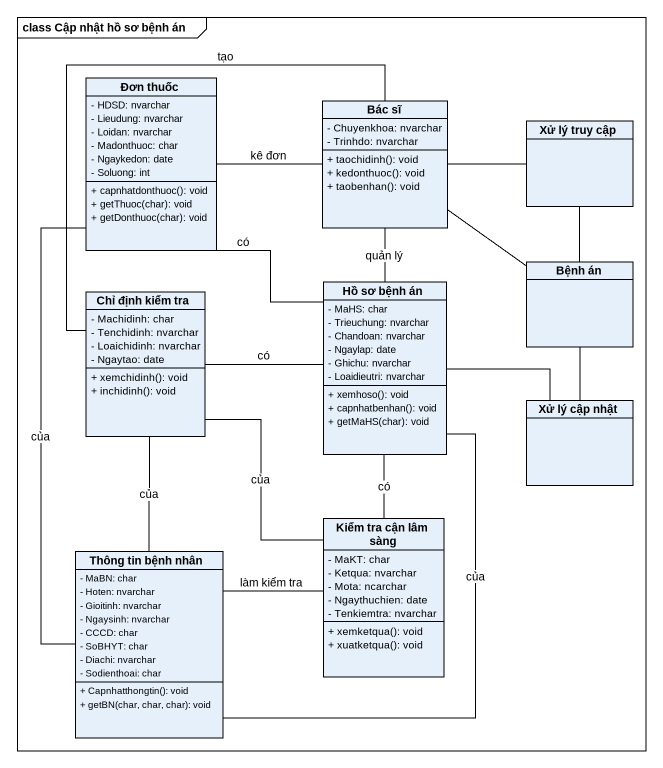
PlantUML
@startuml
mainframe class Cập nhật hồ sơ bệnh án
hide circle
hide empty members
skinparam classAttributeIconSize 0
class "Đơn thuốc" as Đơn_thuốc {
  - HDSD: nvarchar
  - Lieudung: nvarchar
  - Loidan: nvarchar
  - Madonthuoc: char
  - Ngaykedon: date
  - Soluong: int
  + capnhatdonthuoc(): void
  + getThuoc(char): void
  + getDonthuoc(char): void
}
class "Bác sĩ" as Bác_sĩ {
  - Chuyenkhoa: nvarchar
  - Trinhdo: nvarchar
  + taochidinh(): void
  + kedonthuoc(): void
  + taobenhan(): void
}
class "Xử lý truy cập" as Xử_lý_truy_cập
class "Bệnh án" as Bệnh_án
class "Chỉ định kiểm tra" as Chỉ_định_kiểm_tra {
  - Machidinh: char
  - Tenchidinh: nvarchar
  - Loaichidinh: nvarchar
  - Ngaytao: date
  + xemchidinh(): void
  + inchidinh(): void
}
class "Hồ sơ bệnh án" as Hồ_sơ_bệnh_án {
  - MaHS: char
  - Trieuchung: nvarchar
  - Chandoan: nvarchar
  - Ngaylap: date
  - Ghichu: nvarchar
  - Loaidieutri: nvarchar
  + xemhoso(): void
  + capnhatbenhan(): void
  + getMaHS(char): void
}
class "Xử lý cập nhật" as Xử_lý_cập_nhật
class "Kiểm tra cận lâm sàng" as Kiểm_tra_cận_lâm_sàng {
  - MaKT: char
  - Ketqua: nvarchar
  - Mota: ncarchar
  - Ngaythuchien: date
  - Tenkiemtra: nvarchar
  + xemketqua(): void
  + xuatketqua(): void
}
class "Thông tin bệnh nhân" as Thông_tin_bệnh_nhân {
  - MaBN: char
  - Hoten: nvarchar
  - Gioitinh: nvarchar
  - Ngaysinh: nvarchar
  - CCCD: char
  - SoBHYT: char
  - Diachi: nvarchar
  - Sodienthoai: char
  + Capnhatthongtin(): void
  + getBN(char, char, char): void
}
Đơn_thuốc -- Thông_tin_bệnh_nhân : của
Bác_sĩ -left- Đơn_thuốc : kê đơn
Bác_sĩ -- Bệnh_án
Bác_sĩ -- Chỉ_định_kiểm_tra : tạo
Bác_sĩ -- Hồ_sơ_bệnh_án : quản lý
Xử_lý_truy_cập -left- Bác_sĩ
Bệnh_án -up- Xử_lý_truy_cập
Bệnh_án -- Xử_lý_cập_nhật
Chỉ_định_kiểm_tra -right- Hồ_sơ_bệnh_án : có
Chỉ_định_kiểm_tra -- Kiểm_tra_cận_lâm_sàng : của
Hồ_sơ_bệnh_án -up- Đơn_thuốc : có
Hồ_sơ_bệnh_án -right- Xử_lý_cập_nhật
Kiểm_tra_cận_lâm_sàng -up- Hồ_sơ_bệnh_án : có
Kiểm_tra_cận_lâm_sàng -left- Thông_tin_bệnh_nhân : làm kiểm tra
Thông_tin_bệnh_nhân -up- Chỉ_định_kiểm_tra : của
Thông_tin_bệnh_nhân -up- Hồ_sơ_bệnh_án : của
@enduml
